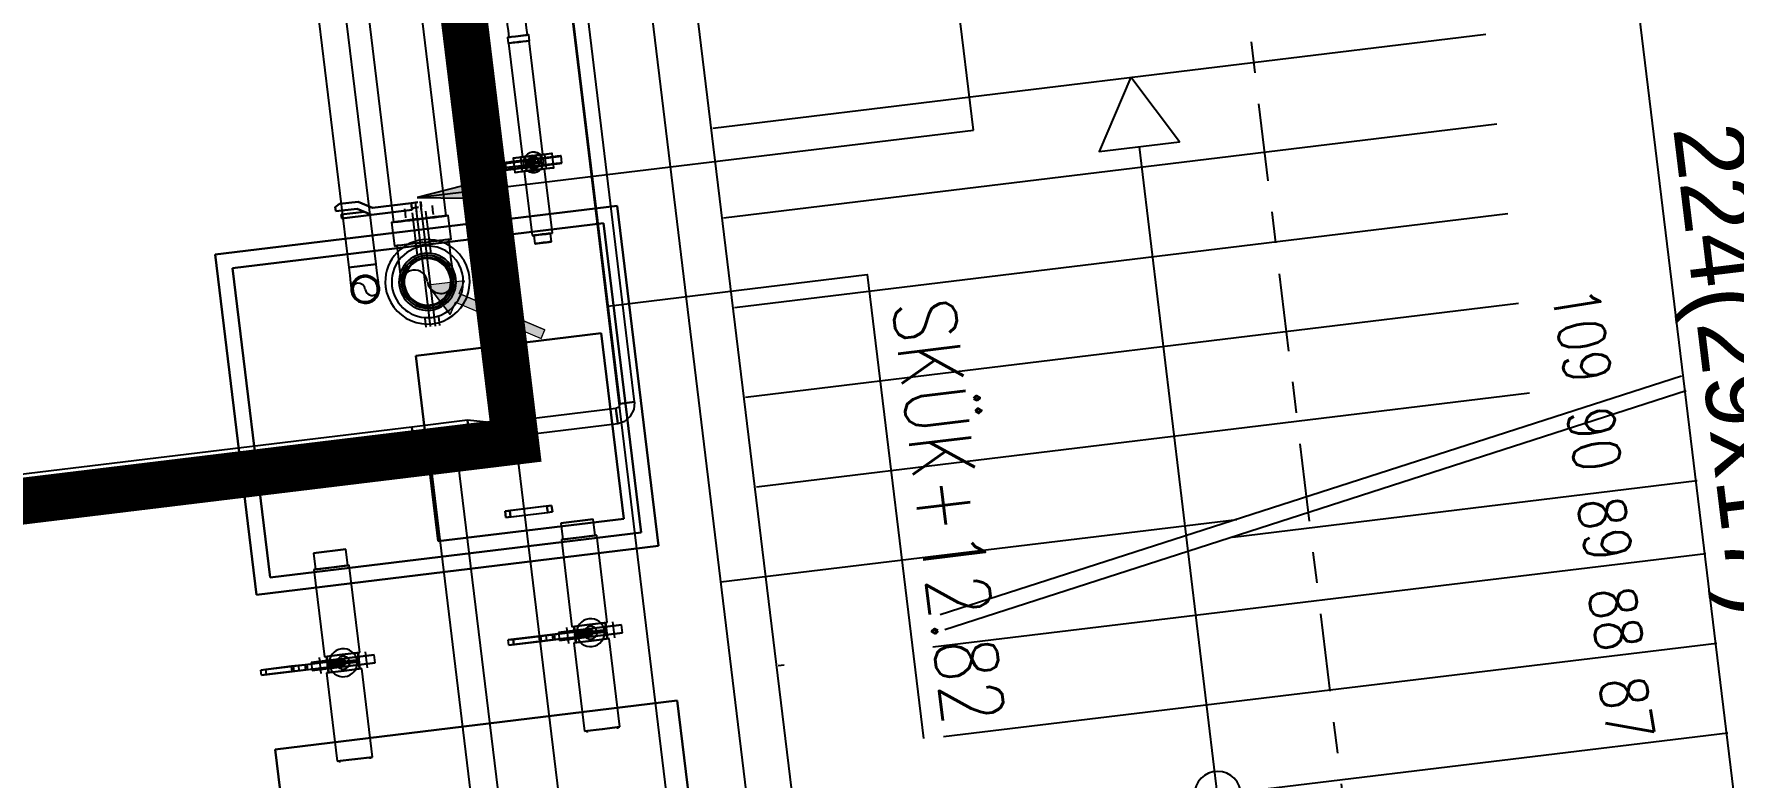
# Model space of a CAD drawing. Header units: millimetres. Extents: x 400382 to 401500, y 4543975 to 4544133.
# Drawn here: x 400460.32 to 400465.78, y 4544071.02 to 4544073.4 of the extents above; entities that cross this region are included whole.
import ezdxf
from ezdxf.enums import TextEntityAlignment as Align

# ---------------------------------------------------------------- set-up
doc = ezdxf.new("R2010")
doc.units = ezdxf.units.MM
for name, pattern in [('AKS', [3, 2.5, -0.25, 0, -0.25]), ('CENTER', [2, 1.25, -0.25, 0.25, -0.25]), ('CIZGI', [0.4, 0.25, -0.15]), ('HIDDEN', [0.375, 0.25, -0.125])]:
    doc.linetypes.add(name, pattern=pattern)
doc.layers.add('A-DETL-GENF', color=92, linetype='Continuous', lineweight=9)
for name, color, linetype in [('aks prota', 2, 'AKS'), ('kiriş prota', 6, 'Continuous'), ('kolon tarama prota', 252, 'Continuous'), ('merdiven prota', 2, 'Continuous'), ('metraj prota', 2, 'Continuous'), ('not prota', 2, 'Continuous'), ('PRT-MI-ad_dim', 8, 'Continuous'), ('prt-s-taxis', 7, 'Continuous'), ('skesit prota', 7, 'Continuous'), ('st_s_not çizgisi', 4, 'CIZGI'), ('st_s_ölçü', 4, 'Continuous'), ('TARAMA', 8, 'Continuous'), ('tnot prota', 4, 'Continuous')]:
    doc.layers.add(name, color=color, linetype=linetype)
doc.styles.add('PRT-MI-a_Arial', font='Arial.ttf', dxfattribs={"height": 30})
doc.styles.add('tkolon', font='romanstw.shx')
doc.styles.add('TNOT', font='romanstw.shx', dxfattribs={"width": 0.8, "height": 250})

# ---------------------------------------------------------------- blocks, each defined once
blk = doc.blocks.new('Flow Direction - Flow Direction _25mm_-1035271-_17_70 m  ARA KAT')
at = {"layer": 'TARAMA'}
blk.add_hatch(color=256, dxfattribs=at).paths.add_polyline_path([(0, 0), (-117, -78), (-117, -30), (-400, -30), (-400, 30), (-117, 30), (-117, 78)], flags=0)
for p, q in [((0, 0), (-117, 78)), ((-117, 78), (-117, 30)), ((-117, 78), (0, 0)), ((-117, 30), (-117, 78)), ((-117, 30), (-400, 30)), ((-400, 30), (-400, -30)), ((-117, 30), (-400, 30)), ((-400, 30), (-400, -30)), ((-117, -78), (0, 0)), ((-117, -78), (0, 0)), ((-400, -30), (-117, -30)), ((-117, -30), (-400, -30)), ((-117, -30), (-117, -78)), ((-117, -30), (-117, -78))]:
    blk.add_line(p, q, dxfattribs=at)
blk = doc.blocks.new('Riser Direction1 - Flow Direction _25mm_ 2-2155046-_17_70 m  ARA KAT')
at = {"layer": 'A-DETL-GENF'}
blk.add_hatch(color=256, dxfattribs=at).paths.add_polyline_path([(0, 0), (118, 0), (96, -38.1), (354.9, -187.5), (339.8, -213.5), (81, -64.1), (59, -102.2)], flags=0)
for p, q in [((0, 0), (59, -102.2)), ((118, 0), (0, 0)), ((118, 0), (0, 0)), ((59, -102.2), (0, 0)), ((96, -38.1), (118, 0)), ((96, -38.1), (118, 0)), ((354.9, -187.5), (96, -38.1)), ((96, -38.1), (354.9, -187.5)), ((59, -102.2), (81, -64.1)), ((81, -64.1), (59, -102.2)), ((81, -64.1), (339.8, -213.5)), ((81, -64.1), (339.8, -213.5)), ((339.8, -213.5), (354.9, -187.5)), ((339.8, -213.5), (354.9, -187.5))]:
    blk.add_line(p, q, dxfattribs=at)
blk = doc.blocks.new('17.60 mekanik')
at = {"layer": 'kolon tarama prota'}
blk.add_hatch(color=256, dxfattribs=at).paths.add_polyline_path([(137160.1, 64490.36), (137170.51, 64501.33), (137167.32, 64503.65)], flags=0)
for p, q in [((137166.76, 64466.14), (136524.26, 64932.94)), ((137170.68, 64493.17), (136564.89, 64933.3)), ((136519.03, 64925.75), (137161.53, 64458.95)), ((136554.9, 64919.55), (137160.69, 64479.42)), ((137265.83, 64635.88), (137083.44, 64768.39)), ((137160.1, 64490.36), (137265.83, 64635.88)), ((137124.81, 64585.88), (137252.83, 64492.86)), ((137255.66, 64496.77), (137127.64, 64589.78)), ((137147.74, 64551.03), (137146.2, 64552.15)), ((137177.44, 64529.29), (137147.66, 64550.92)), ((137142.16, 64546.6), (137143.7, 64545.48)), ((137143.78, 64545.58), (137173.56, 64523.95)), ((137205.73, 64535.56), (137129.32, 64430.39)), ((137129.32, 64430.39), (137205.73, 64535.56)), ((137182.94, 64529.03), (137179.21, 64531.73)), ((137183.6, 64531.9), (137181.74, 64533.26)), ((137294.72, 64470.9), (137205.73, 64535.56)), ((137205.73, 64535.56), (137294.72, 64470.9)), ((137205.73, 64535.56), (137205.73, 64535.56)), ((137206.83, 64528.57), (137136.3, 64431.49)), ((137136.3, 64431.49), (137206.83, 64528.57)), ((137176.65, 64525.79), (137175.38, 64524.05)), ((137175.4, 64524.04), (137176.66, 64525.78)), ((137180.69, 64525.94), (137176.97, 64528.64)), ((137180.69, 64525.94), (137176.97, 64528.64)), ((137177.76, 64525.65), (137177.5, 64525.84)), ((137177.53, 64525.83), (137177.5, 64525.84)), ((137177.58, 64525.92), (137177.57, 64525.93)), ((137181.54, 64527.11), (137177.82, 64529.81)), ((137179.76, 64526.61), (137177.9, 64527.97)), ((137178.4, 64526.78), (137178.29, 64526.87)), ((137178.52, 64526.7), (137178.48, 64526.73)), ((137179.05, 64527.13), (137178.61, 64527.45)), ((137179.11, 64528.01), (137179.11, 64528.02)), ((137179.12, 64528), (137179.11, 64528.01)), ((137198, 64514.35), (137181.16, 64526.58)), ((137287.74, 64469.8), (137206.83, 64528.57)), ((137206.83, 64528.57), (137287.74, 64469.8)), ((137206.83, 64528.57), (137206.83, 64528.57)), ((137175.4, 64524.03), (137170.06, 64516.68)), ((137170.39, 64517.17), (137175.38, 64524.05)), ((137171.13, 64515.91), (137176.47, 64523.26)), ((137176.45, 64523.27), (137171.45, 64516.39)), ((137171.79, 64521.51), (137175.51, 64518.8)), ((137173.18, 64523.42), (137176.9, 64520.72)), ((137174.03, 64524.6), (137177.75, 64521.89)), ((137174.03, 64524.6), (137177.75, 64521.89)), ((137174.96, 64523.92), (137176.82, 64522.57)), ((137175.28, 64522.76), (137175.29, 64522.75)), ((137175.29, 64522.75), (137175.3, 64522.74)), ((137175.38, 64524.05), (137175.4, 64524.03)), ((137176.45, 64523.27), (137175.38, 64524.05)), ((137175.38, 64524.05), (137176.45, 64523.27)), ((137175.4, 64524.04), (137175.38, 64524.05)), ((137176.47, 64523.26), (137175.4, 64524.04)), ((137176.47, 64523.26), (137175.4, 64524.03)), ((137175.67, 64523.41), (137176.11, 64523.08)), ((137176.12, 64523.89), (137176.24, 64523.81)), ((137176.32, 64523.75), (137176.36, 64523.72)), ((137176.45, 64523.27), (137177.71, 64525.01)), ((137176.47, 64523.26), (137176.45, 64523.27)), ((137176.45, 64523.27), (137176.47, 64523.26)), ((137177.73, 64525), (137176.47, 64523.26)), ((137176.85, 64524.95), (137177.12, 64524.76)), ((137176.85, 64524.95), (137176.88, 64524.94)), ((137177.28, 64521.25), (137194.12, 64509.01)), ((137165.25, 64510.09), (137168.78, 64514.94)), ((137170.06, 64516.68), (137165.26, 64510.08)), ((137166.33, 64509.3), (137171.13, 64515.91)), ((137170.06, 64516.68), (137167.49, 64513.2)), ((137167.82, 64513.68), (137170.39, 64517.17)), ((137168.56, 64512.42), (137171.13, 64515.91)), ((137168.78, 64514.94), (137170.06, 64516.68)), ((137168.78, 64514.94), (137169.85, 64514.16)), ((137171.45, 64516.39), (137168.89, 64512.91)), ((137171.13, 64515.91), (137169.85, 64514.16)), ((137171.13, 64515.91), (137170.06, 64516.68)), ((137171.13, 64515.91), (137170.06, 64516.68)), ((137170.39, 64517.17), (137171.45, 64516.39)), ((137171.12, 64518.63), (137172.98, 64517.28)), ((137164.29, 64508.81), (137165.18, 64510.04)), ((137167.49, 64513.2), (137164.3, 64508.8)), ((137165.18, 64510.04), (137167.82, 64513.68)), ((137165.18, 64510.04), (137166.24, 64509.27)), ((137165.26, 64510.08), (137165.25, 64510.09)), ((137166.32, 64509.31), (137165.25, 64510.09)), ((137166.33, 64509.3), (137165.26, 64510.08)), ((137165.37, 64508.02), (137168.56, 64512.42)), ((137168.89, 64512.91), (137166.24, 64509.27)), ((137169.85, 64514.16), (137166.32, 64509.31)), ((137166.32, 64509.31), (137166.33, 64509.3)), ((137168.56, 64512.42), (137167.49, 64513.2)), ((137168.89, 64512.91), (137167.82, 64513.68)), ((137194.47, 64509.5), (137196.66, 64507.91)), ((137199.83, 64512.28), (137197.65, 64513.86)), ((137164.3, 64508.8), (137164.29, 64508.81)), ((137165.36, 64508.03), (137164.29, 64508.81)), ((137165.37, 64508.02), (137164.3, 64508.8)), ((137166.24, 64509.27), (137165.36, 64508.03)), ((137165.36, 64508.03), (137165.37, 64508.02)), ((137232.21, 64503.96), (137196.94, 64455.42)), ((137196.94, 64455.42), (137232.21, 64503.96)), ((137280.75, 64468.69), (137232.21, 64503.96)), ((137232.21, 64503.96), (137280.75, 64468.69)), ((137232.21, 64503.96), (137232.21, 64503.96)), ((137167.32, 64503.65), (137160.1, 64490.36)), ((137160.1, 64490.36), (137170.51, 64501.33)), ((137170.51, 64501.33), (137167.32, 64503.65)), ((137177.23, 64489.23), (137171.06, 64493.7)), ((137255.66, 64496.77), (137252.83, 64492.86)), ((137252.83, 64492.86), (137255.66, 64496.77)), ((137252.83, 64492.86), (137254.24, 64494.81)), ((137254.24, 64494.81), (137252.83, 64492.86)), ((137254.24, 64494.81), (137255.66, 64496.77)), ((137255.66, 64496.77), (137254.24, 64494.81)), ((137152.72, 64477.61), (137160.07, 64487.72)), ((137160.07, 64487.72), (137152.72, 64477.61)), ((137160.07, 64487.72), (137161.33, 64489.46)), ((137161.33, 64489.46), (137160.07, 64487.72)), ((137160.07, 64487.72), (137161.83, 64486.44)), ((137161.83, 64486.44), (137160.07, 64487.72)), ((137160.07, 64487.72), (137160.07, 64487.72)), ((137160.07, 64487.72), (137160.07, 64487.72)), ((137160.07, 64487.72), (137161.36, 64486.78)), ((137161.36, 64486.78), (137160.07, 64487.72)), ((137160.67, 64488.89), (137193.27, 64465.2)), ((137160.67, 64488.89), (137163.26, 64487.01)), ((137161.17, 64489.58), (137161.17, 64489.58)), ((137161.17, 64489.58), (137161.17, 64489.58)), ((137161.17, 64489.58), (137161.17, 64489.58)), ((137161.17, 64489.58), (137161.17, 64489.58)), ((137161.33, 64489.46), (137161.33, 64489.46)), ((137161.36, 64486.78), (137162.62, 64488.52)), ((137162.62, 64488.52), (137161.36, 64486.78)), ((137194.27, 64466.58), (137161.67, 64490.27)), ((137164.26, 64488.38), (137161.67, 64490.27)), ((137163.22, 64489.34), (137161.93, 64490.29)), ((137162.62, 64488.52), (137162.62, 64488.52)), ((137162.62, 64488.52), (137162.62, 64488.52)), ((137162.62, 64488.52), (137162.62, 64488.52)), ((137163.76, 64487.7), (137163.76, 64487.7)), ((137163.76, 64487.7), (137163.76, 64487.7)), ((137163.76, 64487.7), (137163.76, 64487.7)), ((137163.76, 64487.7), (137163.76, 64487.7)), ((137163.84, 64487.64), (137163.84, 64487.64)), ((137163.84, 64487.64), (137163.84, 64487.64)), ((137163.84, 64487.64), (137163.84, 64487.64)), ((137163.84, 64487.64), (137163.84, 64487.64)), ((137176.33, 64481.33), (137165.15, 64489.45)), ((137166.4, 64491.34), (137165.27, 64492.16)), ((137167.61, 64490.46), (137166.48, 64491.28)), ((137253.13, 64490.92), (137230.29, 64459.49)), ((137234.2, 64456.65), (137257.04, 64488.09)), ((137257.04, 64488.09), (137253.13, 64490.93)), ((137253.13, 64490.93), (137257.04, 64488.09)), ((137253.13, 64490.92), (137255.09, 64489.51)), ((137255.09, 64489.51), (137253.13, 64490.92)), ((137255.09, 64489.51), (137257.04, 64488.09)), ((137257.04, 64488.09), (137255.09, 64489.51)), ((137161.83, 64486.44), (137154.14, 64475.85)), ((137154.14, 64475.85), (137161.83, 64486.44)), ((137159.98, 64484.88), (137161.11, 64484.06)), ((137161.19, 64484), (137162.32, 64483.17)), ((137161.36, 64486.78), (137161.36, 64486.78)), ((137161.83, 64486.44), (137161.83, 64486.44)), ((137162.52, 64485.83), (137173.7, 64477.7)), ((137164.97, 64486.82), (137164.97, 64486.82)), ((137164.97, 64486.82), (137164.97, 64486.82)), ((137148.15, 64475.57), (137152.72, 64477.61)), ((137152.72, 64477.61), (137148.15, 64475.57)), ((137152.72, 64477.61), (137152.72, 64477.61)), ((137160.3, 64478.89), (137166.47, 64474.41)), ((137175.02, 64479.51), (137175.02, 64479.51)), ((137175.02, 64479.51), (137175.02, 64479.51)), ((137144.62, 64470.72), (137148.15, 64475.57)), ((137148.15, 64475.57), (137144.62, 64470.72)), ((137149.57, 64473.82), (137145.49, 64468.21)), ((137145.49, 64468.21), (137149.57, 64473.82)), ((137147.45, 64468.77), (137151.85, 64474.84)), ((137151.85, 64474.84), (137147.45, 64468.77)), ((137148.15, 64475.57), (137148.15, 64475.57)), ((137154.14, 64475.85), (137148.46, 64468.03)), ((137148.46, 64468.03), (137154.14, 64475.85)), ((137154.14, 64475.85), (137149.57, 64473.82)), ((137149.57, 64473.82), (137154.14, 64475.85)), ((137149.57, 64473.82), (137149.57, 64473.82)), ((137151.85, 64474.84), (137154.14, 64475.85)), ((137154.14, 64475.85), (137151.85, 64474.84)), ((137151.85, 64474.84), (137151.85, 64474.84)), ((137154.14, 64475.85), (137154.14, 64475.85)), ((137154.14, 64475.85), (137154.14, 64475.85)), ((137144.44, 64468.97), (137144.62, 64470.72)), ((137144.62, 64470.72), (137144.44, 64468.97)), ((137145.49, 64468.21), (137144.44, 64468.97)), ((137144.44, 64468.97), (137145.49, 64468.21)), ((137144.44, 64468.97), (137144.44, 64468.97)), ((137144.62, 64470.72), (137144.62, 64470.72)), ((137145.49, 64468.21), (137145.49, 64468.21)), ((137148.46, 64468.03), (137147.45, 64468.77)), ((137147.45, 64468.77), (137148.46, 64468.03)), ((137147.45, 64468.77), (137147.45, 64468.77)), ((137148.46, 64468.03), (137148.46, 64468.03)), ((137166.76, 64466.14), (137164.15, 64462.54)), ((137164.15, 64462.54), (137166.76, 64466.14)), ((137190.23, 64465.7), (137192.45, 64464.08)), ((137191.54, 64467.51), (137191.54, 64467.51)), ((137191.54, 64467.51), (137191.54, 64467.51)), ((137195.09, 64467.7), (137192.86, 64469.32)), ((137193.77, 64465.89), (137193.77, 64465.89)), ((137193.77, 64465.89), (137193.77, 64465.89)), ((137193.77, 64465.89), (137193.77, 64465.89)), ((137193.77, 64465.89), (137193.77, 64465.89)), ((137217.2, 64372.71), (137287.74, 64469.8)), ((137287.74, 64469.8), (137217.2, 64372.71)), ((137218.31, 64365.73), (137294.72, 64470.9)), ((137294.72, 64470.9), (137218.31, 64365.73)), ((137245.48, 64420.15), (137280.75, 64468.69)), ((137280.75, 64468.69), (137245.48, 64420.15)), ((137280.75, 64468.69), (137280.75, 64468.69)), ((137287.74, 64469.8), (137287.74, 64469.8)), ((137294.72, 64470.9), (137294.72, 64470.9)), ((137164.15, 64462.54), (137161.53, 64458.95)), ((137161.53, 64458.95), (137164.15, 64462.54)), ((137274.18, 64461.4), (137268.02, 64452.93)), ((137268.02, 64452.93), (137274.18, 64461.4)), ((137278.41, 64458.32), (137274.18, 64461.4)), ((137196.94, 64455.42), (137245.48, 64420.15)), ((137245.48, 64420.15), (137196.94, 64455.42)), ((137196.94, 64455.42), (137196.94, 64455.42)), ((137230.29, 64459.49), (137223.42, 64453.48)), ((137230.29, 64459.49), (137232.25, 64458.07)), ((137232.25, 64458.07), (137230.29, 64459.49)), ((137230.61, 64448.26), (137234.2, 64456.65)), ((137232.25, 64458.07), (137234.2, 64456.65)), ((137234.2, 64456.65), (137232.25, 64458.07)), ((137278.41, 64458.32), (137272.26, 64449.85)), ((137272.26, 64449.85), (137278.41, 64458.32)), ((137278.69, 64458.71), (137275.34, 64454.08)), ((137275.34, 64454.08), (137278.69, 64458.71)), ((137301.51, 64442.13), (137278.69, 64458.71)), ((137223.42, 64453.48), (137212.84, 64438.92)), ((137230.61, 64448.26), (137223.42, 64453.48)), ((137223.42, 64453.48), (137230.61, 64448.26)), ((137261.86, 64454.6), (137253.05, 64442.47)), ((137260.98, 64453.39), (137253.93, 64443.68)), ((137254.66, 64441.29), (137263.48, 64453.43)), ((137255.55, 64442.5), (137262.6, 64452.21)), ((137260.98, 64453.39), (137261.86, 64454.6)), ((137262.6, 64452.21), (137260.98, 64453.39)), ((137260.98, 64453.39), (137260.98, 64453.39)), ((137260.98, 64453.39), (137262.6, 64452.21)), ((137263.48, 64453.43), (137261.86, 64454.6)), ((137261.86, 64454.6), (137263.48, 64453.43)), ((137261.86, 64454.6), (137261.86, 64454.6)), ((137263.48, 64453.43), (137262.6, 64452.21)), ((137262.6, 64452.21), (137262.6, 64452.21)), ((137263.48, 64453.43), (137263.48, 64453.43)), ((137268.02, 64452.93), (137272.26, 64449.85)), ((137275.34, 64454.08), (137271.98, 64449.46)), ((137271.98, 64449.46), (137275.34, 64454.08)), ((137271.98, 64449.46), (137294.79, 64432.89)), ((137227.93, 64444.57), (137230.61, 64448.26)), ((137231.25, 64442.17), (137227.93, 64444.57)), ((137305.18, 64444.97), (137293.22, 64428.52)), ((137293.22, 64428.52), (137305.18, 64444.97)), ((137307.28, 64443.45), (137305.18, 64444.97)), ((137212.84, 64438.92), (136989.55, 64131.58)), ((137216.44, 64436.31), (137212.84, 64438.92)), ((137212.84, 64438.92), (137216.44, 64436.31)), ((137220.03, 64433.7), (137212.84, 64438.92)), ((137212.84, 64438.92), (137220.03, 64433.7)), ((137226.02, 64434.98), (137231.25, 64442.17)), ((137231.25, 64442.17), (137226.02, 64434.98)), ((137226.02, 64434.98), (137228.63, 64438.57)), ((137228.63, 64438.57), (137226.02, 64434.98)), ((137228.63, 64438.57), (137231.25, 64442.17)), ((137231.25, 64442.17), (137228.63, 64438.57)), ((137336.75, 64365.51), (137231.25, 64442.17)), ((137253.05, 64442.47), (137253.93, 64443.68)), ((137253.05, 64442.47), (137254.66, 64441.29)), ((137254.66, 64441.29), (137253.05, 64442.47)), ((137253.05, 64442.47), (137253.05, 64442.47)), ((137253.93, 64443.68), (137255.55, 64442.5)), ((137253.93, 64443.68), (137253.93, 64443.68)), ((137255.55, 64442.5), (137253.93, 64443.68)), ((137255.55, 64442.5), (137254.66, 64441.29)), ((137254.66, 64441.29), (137254.66, 64441.29)), ((137255.55, 64442.5), (137255.55, 64442.5)), ((137335.17, 64441.51), (137258.76, 64336.34)), ((137258.76, 64336.34), (137335.17, 64441.51)), ((137307.28, 64443.45), (137295.32, 64426.99)), ((137295.32, 64426.99), (137307.28, 64443.45)), ((137302.91, 64440.23), (137297.03, 64432.14)), ((137297.03, 64432.14), (137302.91, 64440.23)), ((137303.47, 64439.82), (137297.59, 64431.73)), ((137297.59, 64431.73), (137303.47, 64439.82)), ((137301.51, 64442.13), (137298.15, 64437.51)), ((137298.15, 64437.51), (137301.51, 64442.13)), ((137305.29, 64438.5), (137301.09, 64441.56)), ((137305.29, 64438.5), (137301.09, 64441.56)), ((137305.43, 64438.68), (137301.22, 64441.74)), ((137304.24, 64439.26), (137302.14, 64440.79)), ((137305.71, 64439.08), (137302.35, 64434.45)), ((137302.35, 64434.45), (137305.71, 64439.08)), ((137306.76, 64440.52), (137302.56, 64443.58)), ((137303.47, 64439.82), (137302.91, 64440.23)), ((137328.85, 64422.27), (137305.71, 64439.08)), ((137424.17, 64376.86), (137335.17, 64441.51)), ((137335.17, 64441.51), (137424.17, 64376.86)), ((137335.17, 64441.51), (137335.17, 64441.51)), ((136996.74, 64126.36), (137220.03, 64433.7)), ((137220.03, 64433.7), (137216.44, 64436.31)), ((137216.44, 64436.31), (137220.03, 64433.7)), ((137220.03, 64433.7), (137222.71, 64437.38)), ((137222.71, 64437.38), (137226.02, 64434.98)), ((137226.02, 64434.98), (137331.53, 64358.32)), ((137298.31, 64434.74), (137292.38, 64426.58)), ((137292.72, 64427.05), (137298.31, 64434.74)), ((137293.74, 64425.59), (137299.67, 64433.75)), ((137299.67, 64433.75), (137294.08, 64426.06)), ((137298.15, 64437.51), (137294.79, 64432.89)), ((137294.79, 64432.89), (137298.15, 64437.51)), ((137295.08, 64433.28), (137299.28, 64430.23)), ((137295.21, 64433.47), (137299.41, 64430.41)), ((137295.21, 64433.47), (137299.41, 64430.41)), ((137298.15, 64437.51), (137298.15, 64437.51)), ((137298.15, 64437.51), (137298.15, 64437.51)), ((137298.15, 64437.51), (137298.15, 64437.51)), ((137298.15, 64437.51), (137298.15, 64437.51)), ((137298.15, 64437.51), (137298.15, 64437.51)), ((137298.15, 64437.51), (137298.15, 64437.51)), ((137298.15, 64437.51), (137298.15, 64437.51)), ((137298.15, 64437.51), (137298.15, 64437.51)), ((137299.57, 64436.48), (137298.31, 64434.74)), ((137298.31, 64434.74), (137299.57, 64436.48)), ((137298.31, 64434.74), (137298.31, 64434.74)), ((137299.67, 64433.75), (137298.31, 64434.74)), ((137299.67, 64433.75), (137298.31, 64434.74)), ((137298.31, 64434.74), (137299.67, 64433.75)), ((137299.67, 64433.75), (137298.31, 64434.74)), ((137298.31, 64434.74), (137298.31, 64434.74)), ((137302.35, 64434.45), (137298.99, 64429.83)), ((137298.99, 64429.83), (137302.35, 64434.45)), ((137299.2, 64436.75), (137299.2, 64436.75)), ((137299.2, 64436.75), (137299.2, 64436.75)), ((137299.67, 64433.75), (137300.93, 64435.49)), ((137300.93, 64435.49), (137299.67, 64433.75)), ((137299.67, 64433.75), (137299.67, 64433.75)), ((137299.67, 64433.75), (137299.67, 64433.75)), ((137301.3, 64435.22), (137301.3, 64435.22)), ((137301.3, 64435.22), (137301.3, 64435.22)), ((137302.35, 64434.45), (137302.35, 64434.45)), ((137302.35, 64434.45), (137302.35, 64434.45)), ((137302.35, 64434.45), (137302.35, 64434.45)), ((137302.35, 64434.45), (137302.35, 64434.45)), ((137302.35, 64434.45), (137302.35, 64434.45)), ((137302.35, 64434.45), (137302.35, 64434.45)), ((137302.35, 64434.45), (137302.35, 64434.45)), ((137302.35, 64434.45), (137302.35, 64434.45)), ((137129.32, 64430.39), (137218.31, 64365.73)), ((137218.31, 64365.73), (137129.32, 64430.39)), ((137129.32, 64430.39), (137129.32, 64430.39)), ((137136.3, 64431.49), (137217.2, 64372.71)), ((137217.2, 64372.71), (137136.3, 64431.49)), ((137136.3, 64431.49), (137136.3, 64431.49)), ((137293.22, 64428.52), (137295.32, 64426.99)), ((137293.74, 64431.44), (137297.95, 64428.39)), ((137296.26, 64432.7), (137298.36, 64431.17)), ((137297.03, 64432.14), (137297.59, 64431.73)), ((137298.99, 64429.83), (137322.14, 64413.02)), ((137289.83, 64423.08), (137283.99, 64415.04)), ((137284.89, 64416.27), (137290.18, 64423.55)), ((137292.38, 64426.58), (137284.94, 64416.33)), ((137284.94, 64416.33), (137291.11, 64424.83)), ((137285.35, 64414.05), (137291.19, 64422.09)), ((137291.54, 64422.56), (137286.25, 64415.28)), ((137286.29, 64415.34), (137293.74, 64425.59)), ((137292.47, 64423.84), (137286.29, 64415.34)), ((137292.38, 64426.58), (137289.83, 64423.08)), ((137291.19, 64422.09), (137289.83, 64423.08)), ((137290.18, 64423.55), (137292.72, 64427.05)), ((137291.54, 64422.56), (137290.18, 64423.55)), ((137291.11, 64424.83), (137292.38, 64426.58)), ((137291.11, 64424.83), (137292.47, 64423.84)), ((137291.19, 64422.09), (137293.74, 64425.59)), ((137294.08, 64426.06), (137291.54, 64422.56)), ((137293.74, 64425.59), (137292.38, 64426.58)), ((137293.74, 64425.59), (137292.38, 64426.58)), ((137293.74, 64425.59), (137292.47, 64423.84)), ((137292.72, 64427.05), (137294.08, 64426.06)), ((137328.85, 64422.27), (137325.49, 64417.64)), ((137325.49, 64417.64), (137328.85, 64422.27)), ((137245.48, 64420.15), (137245.48, 64420.15)), ((137325.49, 64417.64), (137322.14, 64413.02)), ((137322.14, 64413.02), (137325.49, 64417.64)), ((137325.49, 64417.64), (137325.49, 64417.64)), ((137325.49, 64417.64), (137325.49, 64417.64)), ((137325.9, 64417.35), (137325.9, 64417.35)), ((137325.9, 64417.35), (137325.9, 64417.35)), ((137328.84, 64421.39), (137328.43, 64421.69)), ((137283.99, 64415.04), (137284.89, 64416.27)), ((137283.99, 64415.04), (137283.99, 64415.04)), ((137285.35, 64414.05), (137283.99, 64415.04)), ((137285.35, 64414.05), (137283.99, 64415.04)), ((137284.89, 64416.27), (137286.25, 64415.28)), ((137284.94, 64416.33), (137284.94, 64416.33)), ((137286.29, 64415.34), (137284.94, 64416.33)), ((137286.29, 64415.34), (137284.94, 64416.33)), ((137286.25, 64415.28), (137285.35, 64414.05)), ((137285.35, 64414.05), (137285.35, 64414.05)), ((137286.29, 64415.34), (137286.29, 64415.34)), ((137322.56, 64413.6), (137322.96, 64413.3)), ((137227.15, 64396.68), (137221, 64388.2)), ((137221, 64388.2), (137227.15, 64396.68)), ((137231.39, 64393.6), (137227.15, 64396.68)), ((137228.31, 64389.36), (137224.95, 64384.74)), ((137224.95, 64384.74), (137228.31, 64389.36)), ((137231.39, 64393.6), (137225.23, 64385.12)), ((137225.23, 64385.12), (137231.39, 64393.6)), ((137231.67, 64393.99), (137228.31, 64389.36)), ((137228.31, 64389.36), (137231.67, 64393.99)), ((137254.48, 64377.41), (137231.67, 64393.99)), ((137221, 64388.2), (137225.23, 64385.12)), ((137224.95, 64384.74), (137247.77, 64368.17)), ((137258.15, 64380.25), (137246.2, 64363.8)), ((137246.2, 64363.8), (137258.15, 64380.25)), ((137260.26, 64378.72), (137248.3, 64362.27)), ((137248.3, 64362.27), (137260.26, 64378.72)), ((137259.74, 64375.8), (137255.53, 64378.86)), ((137260.26, 64378.72), (137258.15, 64380.25)), ((137255.88, 64375.51), (137250.01, 64367.42)), ((137250.01, 64367.42), (137255.88, 64375.51)), ((137256.45, 64375.1), (137250.57, 64367.01)), ((137250.57, 64367.01), (137256.45, 64375.1)), ((137254.48, 64377.41), (137251.12, 64372.79)), ((137251.12, 64372.79), (137254.48, 64377.41)), ((137258.27, 64373.78), (137254.06, 64376.83)), ((137258.27, 64373.78), (137254.06, 64376.83)), ((137258.4, 64373.96), (137254.2, 64377.02)), ((137257.22, 64374.54), (137255.11, 64376.07)), ((137258.69, 64374.36), (137255.33, 64369.73)), ((137255.33, 64369.73), (137258.69, 64374.36)), ((137256.45, 64375.1), (137255.88, 64375.51)), ((137281.83, 64357.54), (137258.69, 64374.36)), ((137217.2, 64372.71), (137217.2, 64372.71)), ((137251.28, 64370.02), (137245.36, 64361.86)), ((137245.7, 64362.33), (137251.28, 64370.02)), ((137246.72, 64360.87), (137252.64, 64369.03)), ((137252.64, 64369.03), (137247.06, 64361.34)), ((137251.12, 64372.79), (137247.77, 64368.17)), ((137247.77, 64368.17), (137251.12, 64372.79)), ((137248.05, 64368.56), (137252.26, 64365.51)), ((137248.19, 64368.74), (137252.39, 64365.69)), ((137248.19, 64368.74), (137252.39, 64365.69)), ((137249.24, 64367.98), (137251.34, 64366.45)), ((137250.01, 64367.42), (137250.57, 64367.01)), ((137251.12, 64372.79), (137251.12, 64372.79)), ((137251.12, 64372.79), (137251.12, 64372.79)), ((137251.12, 64372.79), (137251.12, 64372.79)), ((137251.12, 64372.79), (137251.12, 64372.79)), ((137251.12, 64372.79), (137251.12, 64372.79)), ((137251.12, 64372.79), (137251.12, 64372.79)), ((137251.12, 64372.79), (137251.12, 64372.79)), ((137251.12, 64372.79), (137251.12, 64372.79)), ((137252.55, 64371.75), (137251.28, 64370.02)), ((137251.28, 64370.02), (137252.55, 64371.75)), ((137251.28, 64370.02), (137251.28, 64370.02)), ((137252.64, 64369.03), (137251.28, 64370.02)), ((137252.64, 64369.03), (137251.28, 64370.02)), ((137251.28, 64370.02), (137252.64, 64369.03)), ((137252.64, 64369.03), (137251.28, 64370.02)), ((137251.28, 64370.02), (137251.28, 64370.02)), ((137255.33, 64369.73), (137251.97, 64365.11)), ((137251.97, 64365.11), (137255.33, 64369.73)), ((137252.18, 64372.03), (137252.18, 64372.03)), ((137252.18, 64372.03), (137252.18, 64372.03)), ((137252.64, 64369.03), (137253.91, 64370.77)), ((137253.91, 64370.77), (137252.64, 64369.03)), ((137252.64, 64369.03), (137252.64, 64369.03)), ((137252.64, 64369.03), (137252.64, 64369.03)), ((137254.28, 64370.5), (137254.28, 64370.5)), ((137254.28, 64370.5), (137254.28, 64370.5)), ((137255.33, 64369.73), (137255.33, 64369.73)), ((137255.33, 64369.73), (137255.33, 64369.73)), ((137255.33, 64369.73), (137255.33, 64369.73)), ((137255.33, 64369.73), (137255.33, 64369.73)), ((137255.33, 64369.73), (137255.33, 64369.73)), ((137255.33, 64369.73), (137255.33, 64369.73)), ((137255.33, 64369.73), (137255.33, 64369.73)), ((137255.33, 64369.73), (137255.33, 64369.73)), ((137218.31, 64365.73), (137218.31, 64365.73)), ((137243.16, 64358.83), (137245.7, 64362.33)), ((137245.7, 64362.33), (137247.06, 64361.34)), ((137246.2, 64363.8), (137248.3, 64362.27)), ((137246.72, 64366.72), (137250.92, 64363.67)), ((137251.97, 64365.11), (137275.11, 64348.3)), ((137242.81, 64358.35), (137236.97, 64350.32)), ((137237.87, 64351.55), (137243.16, 64358.83)), ((137245.36, 64361.86), (137237.91, 64351.61)), ((137237.91, 64351.61), (137244.08, 64360.11)), ((137238.33, 64349.33), (137244.17, 64357.37)), ((137244.51, 64357.84), (137239.22, 64350.56)), ((137239.27, 64350.62), (137246.72, 64360.87)), ((137245.44, 64359.12), (137239.27, 64350.62)), ((137245.36, 64361.86), (137242.81, 64358.35)), ((137244.17, 64357.37), (137242.81, 64358.35)), ((137244.51, 64357.84), (137243.16, 64358.83)), ((137244.08, 64360.11), (137245.36, 64361.86)), ((137244.08, 64360.11), (137245.44, 64359.12)), ((137244.17, 64357.37), (137246.72, 64360.87)), ((137247.06, 64361.34), (137244.51, 64357.84)), ((137246.72, 64360.87), (137245.36, 64361.86)), ((137246.72, 64360.87), (137245.36, 64361.86)), ((137246.72, 64360.87), (137245.44, 64359.12)), ((137281.83, 64357.54), (137278.47, 64352.92)), ((137278.47, 64352.92), (137281.83, 64357.54)), ((137281.82, 64356.67), (137281.41, 64356.97)), ((137236.97, 64350.32), (137237.87, 64351.55)), ((137237.87, 64351.55), (137239.22, 64350.56)), ((137237.91, 64351.61), (137237.91, 64351.61)), ((137239.27, 64350.62), (137237.91, 64351.61)), ((137239.27, 64350.62), (137237.91, 64351.61)), ((137278.47, 64352.92), (137275.11, 64348.3)), ((137275.11, 64348.3), (137278.47, 64352.92)), ((137278.47, 64352.92), (137278.47, 64352.92)), ((137278.47, 64352.92), (137278.47, 64352.92)), ((137278.88, 64352.63), (137278.88, 64352.63)), ((137278.88, 64352.63), (137278.88, 64352.63)), ((137236.97, 64350.32), (137236.97, 64350.32)), ((137238.33, 64349.33), (137236.97, 64350.32)), ((137238.33, 64349.33), (137236.97, 64350.32)), ((137239.22, 64350.56), (137238.33, 64349.33)), ((137238.33, 64349.33), (137238.33, 64349.33)), ((137239.27, 64350.62), (137239.27, 64350.62)), ((137275.53, 64348.87), (137275.94, 64348.58)), ((137258.76, 64336.34), (137347.75, 64271.68)), ((137347.75, 64271.68), (137258.76, 64336.34)), ((137258.76, 64336.34), (137258.76, 64336.34))]:
    blk.add_line(p, q, dxfattribs=at)
at = {"layer": 'kolon tarama prota', "extrusion": (0, 0, -1)}
blk.add_line((137164.15, 64462.54), (137164.15, 64462.54), dxfattribs=at)
blk.add_line((137164.15, 64462.54), (137164.15, 64462.54), dxfattribs=at)
at = {"layer": 'kolon tarama prota', "flags": 128}
for points in [[(137145.95, 64551.81), (137144.09, 64553.17), (137142.52, 64554.31), (137141.51, 64555.04), (137141.2, 64555.27)], [(137137.65, 64550.39), (137138.04, 64550.11), (137139.12, 64549.33), (137140.72, 64548.16), (137142.41, 64546.93)], [(137257.04, 64488.09), (137258.05, 64490.28), (137258.15, 64492.7), (137257.32, 64494.97), (137255.69, 64496.75), (137255.66, 64496.77)], [(137187.07, 64481.16), (137186.68, 64481.44), (137185.56, 64482.25), (137183.79, 64483.54), (137181.49, 64485.21), (137178.83, 64487.14), (137176.79, 64488.63)], [(137252.83, 64492.86), (137253.39, 64491.9), (137253.13, 64490.93)], [(137166.9, 64475.01), (137169.69, 64472.99), (137172.27, 64471.11), (137174.44, 64469.54), (137176.05, 64468.37), (137176.97, 64467.69), (137177.18, 64467.55)]]:
    blk.add_lwpolyline(points, dxfattribs=at)
at = {"layer": 'kolon tarama prota', "extrusion": (0, 0, -1), "flags": 128}
for points in [[(-137172.91, 64461.67), (-137172.53, 64461.95), (-137171.43, 64462.75), (-137169.75, 64463.96), (-137167.71, 64465.45), (-137166.76, 64466.14)], [(-137166.7, 64460.69), (-137165.91, 64458.81), (-137166.04, 64456.77), (-137167.07, 64455.01), (-137167.68, 64454.48)], [(-137172.91, 64461.67), (-137171.03, 64462.46), (-137168.99, 64462.33), (-137167.23, 64461.3), (-137166.7, 64460.69)], [(-137173.89, 64455.46), (-137174.68, 64457.34), (-137174.54, 64459.38), (-137173.51, 64461.14), (-137172.91, 64461.67)], [(-137161.53, 64458.95), (-137163.66, 64457.4), (-137165.53, 64456.04), (-137166.9, 64455.05), (-137167.61, 64454.53), (-137167.68, 64454.48)], [(-137167.68, 64454.48), (-137169.56, 64453.69), (-137171.6, 64453.83), (-137173.36, 64454.86), (-137173.89, 64455.46)]]:
    blk.add_lwpolyline(points, dxfattribs=at)
at = {"layer": 'kolon tarama prota'}
for centre, radius, start, end in [((137182.12, 64474.35), 13.56, 54, 234), ((137182.12, 64474.35), 13.56, 54, 234), ((137182.12, 64474.35), 11.5, 324, 144), ((137182.12, 64474.35), 11.5, 324, 144), ((137182.12, 64474.35), 13.56, 234, 54), ((137182.12, 64474.35), 13.56, 234, 54), ((137182.12, 64474.35), 9.16, 324, 144), ((137182.12, 64474.35), 9.16, 324, 144), ((137182.12, 64474.35), 8.5, 324, 144), ((137182.12, 64474.35), 8.5, 324, 144), ((137182.12, 64474.35), 8.41, 324, 144), ((137182.12, 64474.35), 7.8, 324, 144), ((137182.12, 64474.35), 7.8, 324, 144), ((137182.12, 64474.35), 11.5, 144, 324), ((137182.12, 64474.35), 11.5, 144, 324), ((137182.12, 64474.35), 9.16, 144, 324), ((137182.12, 64474.35), 9.16, 144, 324), ((137182.12, 64474.35), 8.5, 144, 324), ((137182.12, 64474.35), 8.5, 144, 324), ((137182.12, 64474.35), 8.41, 144, 324), ((137182.12, 64474.35), 7.8, 144, 324), ((137182.12, 64474.35), 7.8, 144, 324), ((137182.12, 64474.35), 7.5, 54, 234), ((137182.12, 64474.35), 7.5, 54, 234), ((137182.12, 64474.35), 7.5, 144, 324), ((137182.12, 64474.35), 7.5, 144, 324), ((137182.12, 64474.35), 7.5, 144, 324), ((137182.12, 64474.35), 7.5, 144, 324), ((137182.12, 64474.35), 7.5, 144, 324), ((137182.12, 64474.35), 7.5, 144, 324), ((137182.12, 64474.35), 7.5, 324, 144), ((137182.12, 64474.35), 7.5, 324, 144), ((137182.12, 64474.35), 7.5, 324, 144), ((137182.12, 64474.35), 7.5, 324, 144), ((137182.12, 64474.35), 7.5, 324, 144), ((137182.12, 64474.35), 7.5, 324, 144), ((137182.12, 64474.35), 7.5, 234, 54), ((137182.12, 64474.35), 7.5, 234, 54), ((137184.62, 64477.79), 4.25, 234, 54), ((137184.62, 64477.79), 4.25, 234, 54), ((137179.62, 64470.92), 4.25, 54, 234), ((137179.62, 64470.92), 4.25, 54, 234), ((137170.29, 64458.08), 4.45, 144, 324), ((137170.29, 64458.08), 3.97, 144, 324), ((137170.29, 64458.08), 3.97, 144, 324), ((137170.29, 64458.08), 4.44, 324, 144), ((137170.29, 64458.08), 3.97, 324, 144), ((137170.29, 64458.08), 3.97, 324, 144), ((137171.6, 64459.87), 2.22, 234, 54), ((137168.99, 64456.28), 2.22, 54, 234), ((137300.25, 64435.98), 4.5, 144.0001, 324.0001), ((137300.25, 64435.98), 4.5, 144.0001, 324.0001), ((137300.25, 64435.98), 4.5, 144.0001, 324.0001), ((137300.25, 64435.98), 4.5, 144.0001, 324.0001), ((137300.25, 64435.98), 4.5, 324.0001, 144.0001), ((137300.25, 64435.98), 4.5, 324.0001, 144.0001), ((137300.25, 64435.98), 4.5, 324.0001, 144.0001), ((137300.25, 64435.98), 4.5, 324.0001, 144.0001), ((137300.25, 64435.98), 2.08, 144.0001, 324.0001), ((137300.25, 64435.98), 2.08, 144.0001, 324.0001), ((137300.25, 64435.98), 2.08, 144.0001, 324.0001), ((137300.25, 64435.98), 2.08, 144.0001, 324.0001), ((137300.25, 64435.98), 2.08, 324.0001, 144.0001), ((137300.25, 64435.98), 2.08, 324.0001, 144.0001), ((137300.25, 64435.98), 2.08, 324.0001, 144.0001), ((137300.25, 64435.98), 2.08, 324.0001, 144.0001), ((137300.25, 64435.98), 0.7, 144.0001, 324.0001), ((137300.25, 64435.98), 0.7, 144.0001, 324.0001), ((137300.25, 64435.98), 0.7, 144.0001, 324.0001), ((137300.25, 64435.98), 0.7, 144.0001, 324.0001), ((137300.25, 64435.98), 0.84, 324.0001, 144.0001), ((137300.25, 64435.98), 0.84, 324.0001, 144.0001), ((137300.25, 64435.98), 0.7, 324.0001, 144.0001), ((137300.25, 64435.98), 0.7, 324.0001, 144.0001), ((137300.25, 64435.98), 0.7, 324.0001, 144.0001), ((137300.25, 64435.98), 0.7, 324.0001, 144.0001), ((137253.23, 64371.26), 4.5, 144.0001, 324.0001), ((137253.23, 64371.26), 4.5, 144.0001, 324.0001), ((137253.23, 64371.26), 4.5, 144.0001, 324.0001), ((137253.23, 64371.26), 4.5, 144.0001, 324.0001), ((137253.23, 64371.26), 4.5, 324.0001, 144.0001), ((137253.23, 64371.26), 4.5, 324.0001, 144.0001), ((137253.23, 64371.26), 4.5, 324.0001, 144.0001), ((137253.23, 64371.26), 4.5, 324.0001, 144.0001), ((137253.23, 64371.26), 2.08, 324.0001, 144.0001), ((137253.23, 64371.26), 2.08, 324.0001, 144.0001), ((137253.23, 64371.26), 2.08, 324.0001, 144.0001), ((137253.23, 64371.26), 2.08, 324.0001, 144.0001), ((137253.23, 64371.26), 2.08, 144.0001, 324.0001), ((137253.23, 64371.26), 2.08, 144.0001, 324.0001), ((137253.23, 64371.26), 2.08, 144.0001, 324.0001), ((137253.23, 64371.26), 2.08, 144.0001, 324.0001), ((137253.23, 64371.26), 0.7, 144.0001, 324.0001), ((137253.23, 64371.26), 0.7, 144.0001, 324.0001), ((137253.23, 64371.26), 0.7, 144.0001, 324.0001), ((137253.23, 64371.26), 0.7, 144.0001, 324.0001), ((137253.23, 64371.26), 0.84, 324.0001, 144.0001), ((137253.23, 64371.26), 0.84, 324.0001, 144.0001), ((137253.23, 64371.26), 0.7, 324.0001, 144.0001), ((137253.23, 64371.26), 0.7, 324.0001, 144.0001), ((137253.23, 64371.26), 0.7, 324.0001, 144.0001), ((137253.23, 64371.26), 0.7, 324.0001, 144.0001)]:
    blk.add_arc(centre, radius, start, end, dxfattribs=at)
at = {"layer": 'kolon tarama prota', "extrusion": (0, 0, -1)}
for radius, start, end in [(4.44, 216, 36), (4.45, 36, 216)]:
    blk.add_arc((-137170.29, 64458.08), radius, start, end, dxfattribs=at)
at = {"layer": 'kolon tarama prota'}
for centre, major_axis, ratio, start_param, end_param in [((137144.18, 64549.37), (-2.02, -2.78), 0.01, 4.712389, 7.853982), ((137144.18, 64549.37), (-1.77, -2.44), 0.01, 4.712389, 7.853982), ((137145.72, 64548.25), (-2.02, -2.78), 0.01, 4.712389, 7.853982), ((137145.72, 64548.25), (1.94, 2.67), 0.01, 1.570796, 3.141593), ((137145.72, 64548.25), (1.94, 2.67), 0.01, 3.141593, 4.712389), ((137144.18, 64549.37), (-2.02, -2.78), 0.01, 1.570796, 4.712389), ((137144.18, 64549.37), (-1.77, -2.44), 0.01, 1.570796, 4.712389), ((137145.72, 64548.25), (-2.02, -2.78), 0.01, 1.570796, 4.712389), ((137145.72, 64548.25), (1.94, 2.67), 0.01, 0, 1.570796), ((137145.72, 64548.25), (1.94, 2.67), 0.01, 4.712389, 6.283185), ((137176.43, 64525.94), (5.31, 7.31), 0.01, 0, 3.141593), ((137176.43, 64525.94), (5.31, 7.31), 0.01, 3.141593, 6.283185), ((137178.29, 64524.59), (5.31, 7.31), 0.01, 0, 3.141593), ((137178.29, 64524.59), (5.31, 7.31), 0.01, 3.141593, 6.283185), ((137175.5, 64526.62), (3.71, 5.11), 0.01, 4.712389, 7.853982), ((137175.5, 64526.62), (3.71, 5.11), 0.01, 1.570796, 4.712389), ((137175.5, 64526.62), (2.32, 3.2), 0.01, 1.570796, 4.712389), ((137177.19, 64525.39), (1.91, 2.63), 0.99995, 1.570796, 4.712389), ((137177.2, 64525.38), (1.91, 2.63), 0.99995, 1.570796, 4.712389), ((137177.2, 64525.38), (1.91, 2.63), 0.99995, 1.570796, 4.712389), ((137177.21, 64525.37), (1.91, 2.63), 0.99995, 1.570796, 4.712389), ((137175.5, 64526.62), (1.94, 2.67), 0.01, 1.570796, 3.141593), ((137175.5, 64526.62), (1.94, 2.67), 0.01, 3.141593, 4.712389), ((137175.5, 64526.62), (1.47, 2.02), 0.01, 1.570796, 4.712389), ((137175.5, 64526.62), (1.47, 2.02), 0.01, 1.570796, 4.712389), ((137177.19, 64525.39), (1.91, 2.63), 0.99995, 4.712389, 7.853982), ((137177.2, 64525.38), (1.91, 2.63), 0.99995, 4.712389, 7.853982), ((137177.2, 64525.38), (1.91, 2.63), 0.99995, 4.712389, 7.853982), ((137177.21, 64525.37), (1.91, 2.63), 0.99995, 4.712389, 7.853982), ((137176.43, 64525.94), (1.47, 2.02), 0.01, 1.570796, 4.712389), ((137177.2, 64525.38), (1.08, 1.49), 0.99995, 1.570796, 4.712389), ((137177.32, 64525.29), (1.08, 1.49), 0.99995, 1.570796, 4.712389), ((137177.4, 64525.24), (1.08, 1.49), 0.99995, 1.570796, 4.712389), ((137177.44, 64525.21), (1.08, 1.49), 0.99995, 1.570796, 4.712389), ((137175.5, 64526.62), (2.32, 3.2), 0.01, 4.712389, 7.853982), ((137175.5, 64526.62), (1.94, 2.67), 0.01, 0, 1.570796), ((137175.5, 64526.62), (1.47, 2.02), 0.01, 4.712389, 7.853982), ((137175.5, 64526.62), (1.47, 2.02), 0.01, 4.712389, 7.853982), ((137175.5, 64526.62), (1.94, 2.67), 0.01, 4.712389, 6.283185), ((137177.14, 64525.43), (1.47, 2.02), 0.01, 0, 3.141593), ((137177.14, 64525.43), (1.47, 2.02), 0.01, 3.141593, 6.283185), ((137177.2, 64525.38), (1.08, 1.49), 0.99995, 4.712389, 7.853982), ((137177.32, 64525.29), (1.08, 1.49), 0.99995, 4.712389, 7.853982), ((137177.4, 64525.24), (1.08, 1.49), 0.99995, 4.712389, 7.853982), ((137177.44, 64525.21), (1.08, 1.49), 0.99995, 4.712389, 7.853982), ((137177.58, 64525.11), (1.47, 2.02), 0.01, 0, 3.141593), ((137177.58, 64525.11), (1.47, 2.02), 0.01, 3.141593, 6.283185), ((137176.43, 64525.94), (1.47, 2.02), 0.01, 4.712389, 7.853982), ((137177.18, 64525.4), (0.323, 0.445), 0.99995, 1.570796, 4.712389), ((137177.18, 64525.4), (0.323, 0.445), 0.99995, 1.570796, 4.712389), ((137177.2, 64525.38), (0.323, 0.445), 0.99995, 1.570796, 4.712389), ((137177.18, 64525.4), (0.388, 0.534), 0.99995, 4.712389, 7.853982), ((137177.19, 64525.39), (0.388, 0.534), 0.99995, 4.712389, 7.853982), ((137177.18, 64525.4), (0.323, 0.445), 0.99995, 4.712389, 7.853982), ((137177.18, 64525.4), (0.323, 0.445), 0.99995, 4.712389, 7.853982), ((137177.2, 64525.38), (0.323, 0.445), 0.99995, 4.712389, 7.853982), ((137177.44, 64525.21), (0.323, 0.445), 0.99995, 4.712389, 7.853982), ((137178.29, 64524.59), (1.47, 2.02), 0.01, 4.712389, 7.853982), ((137179.22, 64523.91), (3.71, 5.11), 0.01, 4.712389, 7.853982), ((137179.22, 64523.91), (2.32, 3.2), 0.01, 4.712389, 7.853982), ((137179.22, 64523.91), (1.94, 2.67), 0.01, 0, 1.570796), ((137179.22, 64523.91), (1.47, 2.02), 0.01, 4.712389, 7.853982), ((137179.22, 64523.91), (1.47, 2.02), 0.01, 4.712389, 7.853982), ((137179.22, 64523.91), (1.94, 2.67), 0.01, 4.712389, 6.283185), ((137179.22, 64523.91), (3.71, 5.11), 0.01, 1.570796, 4.712389), ((137178.29, 64524.59), (1.47, 2.02), 0.01, 1.570796, 4.712389), ((137177.44, 64525.21), (0.323, 0.445), 0.99995, 1.570796, 4.712389), ((137179.22, 64523.91), (2.32, 3.2), 0.01, 1.570796, 4.712389), ((137179.22, 64523.91), (1.94, 2.67), 0.01, 1.570796, 3.141593), ((137179.22, 64523.91), (1.94, 2.67), 0.01, 3.141593, 4.712389), ((137179.22, 64523.91), (1.47, 2.02), 0.01, 1.570796, 4.712389), ((137179.22, 64523.91), (1.47, 2.02), 0.01, 1.570796, 4.712389), ((137196.06, 64511.68), (1.94, 2.67), 0.01, 1.570796, 3.141593), ((137196.06, 64511.68), (1.94, 2.67), 0.01, 3.141593, 4.712389), ((137196.06, 64511.68), (1.59, 2.18), 0.01, 0, 3.141593), ((137196.06, 64511.68), (1.59, 2.18), 0.01, 3.141593, 6.283185), ((137196.06, 64511.68), (1.94, 2.67), 0.01, 0, 1.570796), ((137196.06, 64511.68), (1.94, 2.67), 0.01, 4.712389, 6.283185), ((137198.24, 64510.1), (1.59, 2.18), 0.01, 0, 3.141593), ((137198.24, 64510.1), (1.59, 2.18), 0.01, 3.141593, 6.283185), ((137165.68, 64486.3), (5.38, 7.41), 0.01, 4.712389, 7.853982), ((137165.68, 64486.3), (5, 6.88), 0.01, 0, 1.570796), ((137165.68, 64486.3), (5, 6.88), 0.01, 4.712389, 6.283185), ((137171.85, 64481.82), (5.38, 7.41), 0.01, 4.712389, 7.853982), ((137171.85, 64481.82), (4.95, 6.81), 0.01, 4.712389, 7.853982), ((137165.68, 64486.3), (5.38, 7.41), 0.01, 1.570796, 4.712389), ((137165.68, 64486.3), (5, 6.88), 0.01, 1.570796, 3.141593), ((137165.68, 64486.3), (5, 6.88), 0.01, 3.141593, 4.712389), ((137171.85, 64481.82), (5.38, 7.41), 0.01, 1.570796, 4.712389), ((137171.85, 64481.82), (4.95, 6.81), 0.01, 1.570796, 4.712389)]:
    blk.add_ellipse(centre, major_axis=major_axis, ratio=ratio, start_param=start_param, end_param=end_param, dxfattribs=at)
at = {"layer": 'kolon tarama prota', "xscale": 0.1, "yscale": 0.1, "zscale": 0.1}
for name, p, rotation in [('Riser Direction1 - Flow Direction _25mm_ 2-2155046-_17_70 m  ARA KAT', (137183.03, 64473.69), 54.00071593119054), ('Flow Direction - Flow Direction _25mm_-1035271-_17_70 m  ARA KAT', (137124.13, 64309.27), 233.9999999999985)]:
    blk.add_blockref(name, p, dxfattribs=dict(at, rotation=rotation))
blk = doc.blocks.new('Stair_Anotation')
at = {"color": 0, "style": 'PRT-MI-a_Arial'}
blk.add_attdef('M.ADI', text='', height=0.2, dxfattribs=at).set_placement((0, 0), align=Align.BOTTOM_CENTER)
blk.add_attdef('BAS.SAYI-(EN-RIHT)', text='', height=0.2, dxfattribs=at).set_placement((0, -0.08), align=Align.TOP_CENTER)
blk = doc.blocks.new('*U18')
at = {"layer": 'metraj prota', "color": 4}
blk.add_lwpolyline([(-232.05, 0), (-209.55, 12.99), (-209.55, -12.99)], close=True, dxfattribs=at)
blk.add_lwpolyline([(0, 0), (-209.55, 0)], dxfattribs=at)
blk.add_circle((0, 0), 7.5, dxfattribs=at)

msp = doc.modelspace()

# ---------------------------------------------------------------- linework, layer by layer
at = {"layer": 'aks prota', "ltscale": 10}
msp.add_line((400470.2036, 4544008.4567), (400458.9527, 4544101.1038), dxfattribs=at)
at = {"layer": 'kiriş prota'}
for p, q in [((400463.1407, 4544067.8198), (400462.1402, 4544076.0592)), ((400462.7437, 4544067.7715), (400461.7431, 4544076.011))]:
    msp.add_line(p, q, dxfattribs=at)
for points in [[(400461.4006, 4544075.9694), (400462.4011, 4544067.7299)], [(400466.0486, 4544073.737), (400465.453, 4544073.6647), (400465.7845, 4544070.9347), (400466.3801, 4544071.007), (400466.0486, 4544073.737)]]:
    msp.add_lwpolyline(points, dxfattribs=at)
at = {"layer": 'merdiven prota', "linetype": 'HIDDEN', "ltscale": 10}
for p, q in [((400462.5039, 4544073.1024), (400465.482, 4544073.4641)), ((400462.5388, 4544072.8145), (400465.5169, 4544073.1762)), ((400462.5738, 4544072.5267), (400465.5519, 4544072.8883)), ((400462.6087, 4544072.2388), (400465.5869, 4544072.6004)), ((400462.6437, 4544071.9509), (400465.6218, 4544072.3126)), ((400464.1732, 4544071.7893), (400465.6634, 4544071.9703)), ((400462.5301, 4544071.645), (400464.1863, 4544071.8461))]:
    msp.add_line(p, q, dxfattribs=at)
for points in [[(400465.6131, 4544072.3058), (400462.7144, 4544071.3718)], [(400465.6284, 4544072.2582), (400462.7202, 4544071.3212)], [(400465.6919, 4544071.7353), (400462.994, 4544071.4094)], [(400465.7269, 4544071.4474), (400462.7485, 4544071.0876)], [(400462.7332, 4544071.3779), (400462.7136, 4544071.3755)], [(400465.7618, 4544071.1595), (400462.7835, 4544070.7997)]]:
    msp.add_lwpolyline(points, dxfattribs=at)
at = {"layer": 'not prota', "ltscale": 0.1}
msp.add_lwpolyline([(400462.1671, 4544072.5309), (400462.9996, 4544072.632), (400463.1805, 4544071.143)], dxfattribs=at)
at = {"layer": 'skesit prota', "linetype": 'CENTER', "ltscale": 0.2}
msp.add_lwpolyline([(400460.6091, 4544103.2099), (400466.0874, 4544058.0981)], dxfattribs=at)
at = {"layer": 'st_s_ölçü', "color": 3, "linetype": 'CIZGI', "lineweight": 30, "ltscale": 50, "const_width": 0.15}
msp.add_lwpolyline([(400482.8676, 4544040.2133), (400476.5533, 4544047.0027), (400474.3198, 4544046.7288), (400473.8875, 4544050.2885), (400473.8877, 4544050.2883), (400473.7549, 4544051.3802), (400472.5637, 4544051.2356), (400470.8784, 4544065.1136), (400464.0287, 4544064.2818), (400463.737, 4544066.6841), (400462.5457, 4544066.5395), (400463.0709, 4544062.2148), (400457.4125, 4544061.5277), (400456.2124, 4544071.4096), (400461.8708, 4544072.0967), (400461.2543, 4544077.1613), (400448.7477, 4544075.6425), (400446.4391, 4544094.6528)], dxfattribs=at)

# ---------------------------------------------------------------- block references
at = {"layer": 'merdiven prota', "xscale": 0.01, "yscale": 0.01, "zscale": 0.01, "rotation": 312.9239939574316}
msp.add_blockref('17.60 mekanik', (399055.2216, 4544638.0473), dxfattribs=at)
at = {"layer": 'PRT-MI-ad_dim', "xscale": -0.01, "yscale": 0.01, "zscale": 0.01, "rotation": 96.88746667443657}
msp.add_blockref('*U18', (400464.1246, 4544070.9617), dxfattribs=at)
at = {"layer": 'prt-s-taxis'}
ref = msp.add_blockref('Stair_Anotation', (400465.9951, 4544072.3493), dxfattribs=dict(at, xscale=-1.125, yscale=1.125, zscale=1.125, rotation=276.9239939227973))
ref.add_attrib('M.ADI', 'YM01', dxfattribs={"layer": '0', "color": 0, "height": 0.225, "rotation": 276.924, "style": 'PRT-MI-a_Arial'}).set_placement((400465.9941, 4544072.3583), align=Align.BOTTOM_CENTER)
ref.add_attrib('BAS.SAYI-(EN-RIHT)', '224(29x17)', dxfattribs={"layer": '0', "color": 0, "height": 0.225, "rotation": 276.924, "style": 'PRT-MI-a_Arial'}).set_placement((400465.9056, 4544072.3403), align=Align.TOP_CENTER)

# ---------------------------------------------------------------- texts
at = {"layer": 'st_s_not çizgisi', "ltscale": 0.05, "style": 'tkolon', "width": 0.8}
for s, p in [('109', (400465.27, 4544072.5894)), ('90', (400465.3172, 4544072.2051)), ('89', (400465.352, 4544071.9172)), ('88', (400465.3868, 4544071.6293)), ('87', (400465.4217, 4544071.3406))]:
    msp.add_text(s, height=0.15, rotation=278.9214, dxfattribs=at).set_placement(p, align=Align.MIDDLE_LEFT)
at = {"layer": 'tnot prota', "style": 'TNOT', "width": 0.8}
msp.add_text('SKÜK+12.82', height=0.2, rotation=276.924, dxfattribs=at).set_placement((400463.1785, 4544072.553), align=Align.MIDDLE_LEFT)

doc.saveas('drawing.dxf')
